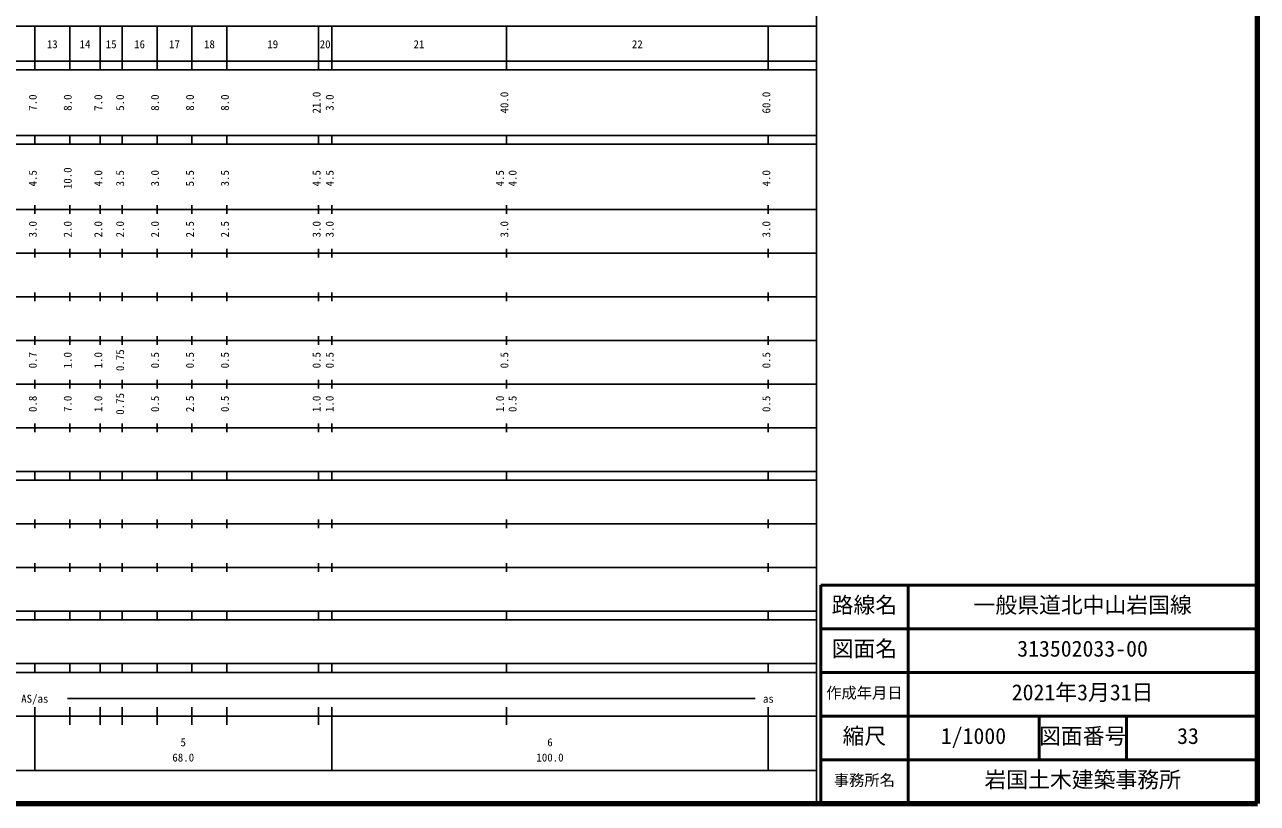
# Model space of a CAD drawing. Units: millimetres on the paper, enlarged 1000 times. Extents: x 40000 to 680000, y 20000 to 380000.
# Drawn here: x 397682 to 680000, y 20000 to 198357 of the extents above; entities that cross this region are included whole.
import ezdxf
from ezdxf.enums import TextEntityAlignment as Align

# ---------------------------------------------------------------- set-up
doc = ezdxf.new("R2010")
doc.units = ezdxf.units.MM
doc.header["$LTSCALE"] = 1000
for name, color, linetype, lineweight in [('M-TTL', 2, 'Continuous', 140), ('M-TTL-BAND', 7, 'Continuous', 25), ('M-TTL-FRAM', 2, 'Continuous', 50), ('M-TTL-LINE', 7, 'Continuous', 50), ('M-TTL-TXT', 7, 'Continuous', 13)]:
    doc.layers.add(name, color=color, linetype=linetype, lineweight=lineweight)
doc.styles.add('ＭＳ ゴシック', font='')
doc.styles.get('ＭＳ ゴシック').set_extended_font_data('MS Gothic')

msp = doc.modelspace()

# ---------------------------------------------------------------- linework, layer by layer
at = {"layer": 'M-TTL'}
for p, q in [((680000, 20000), (680000, 380000)), ((40000, 20000), (680000, 20000))]:
    msp.add_line(p, q, dxfattribs=at)
at = {"layer": 'M-TTL-BAND'}
for p, q in [((579000, 20000), (579000, 370000)), ((68000, 198000), (579000, 198000)), ((400000, 188000), (400000, 198000)), ((408000, 188000), (408000, 198000)), ((415000, 188000), (415000, 198000)), ((420000, 188000), (420000, 198000)), ((428000, 188000), (428000, 198000)), ((436000, 188000), (436000, 198000)), ((444000, 188000), (444000, 198000)), ((465000, 188000), (465000, 198000)), ((468000, 188000), (468000, 198000)), ((508000, 188000), (508000, 198000)), ((568000, 188000), (568000, 198000)), ((40000, 190000), (579000, 190000)), ((40000, 188000), (579000, 188000)), ((40000, 173000), (579000, 173000)), ((400000, 171000), (400000, 173000)), ((408000, 171000), (408000, 173000)), ((415000, 171000), (415000, 173000)), ((420000, 171000), (420000, 173000)), ((428000, 171000), (428000, 173000)), ((436000, 171000), (436000, 173000)), ((444000, 171000), (444000, 173000)), ((465000, 171000), (465000, 173000)), ((468000, 171000), (468000, 173000)), ((508000, 171000), (508000, 173000)), ((568000, 171000), (568000, 173000)), ((40000, 171000), (579000, 171000)), ((40000, 156000), (579000, 156000)), ((400000, 155000), (400000, 157000)), ((408000, 155000), (408000, 157000)), ((415000, 155000), (415000, 157000)), ((420000, 155000), (420000, 157000)), ((428000, 155000), (428000, 157000)), ((436000, 155000), (436000, 157000)), ((444000, 155000), (444000, 157000)), ((465000, 155000), (465000, 157000)), ((468000, 155000), (468000, 157000)), ((508000, 155000), (508000, 157000)), ((568000, 155000), (568000, 157000)), ((400000, 145000), (400000, 147000)), ((408000, 145000), (408000, 147000)), ((415000, 145000), (415000, 147000)), ((420000, 145000), (420000, 147000)), ((428000, 145000), (428000, 147000)), ((436000, 145000), (436000, 147000)), ((444000, 145000), (444000, 147000)), ((465000, 145000), (465000, 147000)), ((468000, 145000), (468000, 147000)), ((508000, 145000), (508000, 147000)), ((568000, 145000), (568000, 147000)), ((46000, 146000), (579000, 146000)), ((52000, 136000), (579000, 136000)), ((400000, 135000), (400000, 137000)), ((408000, 135000), (408000, 137000)), ((415000, 135000), (415000, 137000)), ((420000, 135000), (420000, 137000)), ((428000, 135000), (428000, 137000)), ((436000, 135000), (436000, 137000)), ((444000, 135000), (444000, 137000)), ((465000, 135000), (465000, 137000)), ((468000, 135000), (468000, 137000)), ((508000, 135000), (508000, 137000)), ((568000, 135000), (568000, 137000)), ((46000, 126000), (579000, 126000)), ((400000, 125000), (400000, 127000)), ((408000, 125000), (408000, 127000)), ((415000, 125000), (415000, 127000)), ((420000, 125000), (420000, 127000)), ((428000, 125000), (428000, 127000)), ((436000, 125000), (436000, 127000)), ((444000, 125000), (444000, 127000)), ((465000, 125000), (465000, 127000)), ((468000, 125000), (468000, 127000)), ((508000, 125000), (508000, 127000)), ((568000, 125000), (568000, 127000)), ((52000, 116000), (579000, 116000)), ((400000, 115000), (400000, 117000)), ((408000, 115000), (408000, 117000)), ((415000, 115000), (415000, 117000)), ((420000, 115000), (420000, 117000)), ((428000, 115000), (428000, 117000)), ((436000, 115000), (436000, 117000)), ((444000, 115000), (444000, 117000)), ((465000, 115000), (465000, 117000)), ((468000, 115000), (468000, 117000)), ((508000, 115000), (508000, 117000)), ((568000, 115000), (568000, 117000)), ((46000, 106000), (579000, 106000)), ((400000, 105000), (400000, 107000)), ((408000, 105000), (408000, 107000)), ((415000, 105000), (415000, 107000)), ((420000, 105000), (420000, 107000)), ((428000, 105000), (428000, 107000)), ((436000, 105000), (436000, 107000)), ((444000, 105000), (444000, 107000)), ((465000, 105000), (465000, 107000)), ((468000, 105000), (468000, 107000)), ((508000, 105000), (508000, 107000)), ((568000, 105000), (568000, 107000)), ((40000, 96000), (579000, 96000)), ((400000, 94000), (400000, 96000)), ((408000, 94000), (408000, 96000)), ((415000, 94000), (415000, 96000)), ((420000, 94000), (420000, 96000)), ((428000, 94000), (428000, 96000)), ((436000, 94000), (436000, 96000)), ((444000, 94000), (444000, 96000)), ((465000, 94000), (465000, 96000)), ((468000, 94000), (468000, 96000)), ((508000, 94000), (508000, 96000)), ((568000, 94000), (568000, 96000)), ((40000, 94000), (579000, 94000)), ((400000, 83000), (400000, 85000)), ((408000, 83000), (408000, 85000)), ((415000, 83000), (415000, 85000)), ((420000, 83000), (420000, 85000)), ((428000, 83000), (428000, 85000)), ((436000, 83000), (436000, 85000)), ((444000, 83000), (444000, 85000)), ((465000, 83000), (465000, 85000)), ((468000, 83000), (468000, 85000)), ((508000, 83000), (508000, 85000)), ((568000, 83000), (568000, 85000)), ((49000, 84000), (579000, 84000)), ((40000, 74000), (579000, 74000)), ((400000, 73000), (400000, 75000)), ((408000, 73000), (408000, 75000)), ((415000, 73000), (415000, 75000)), ((420000, 73000), (420000, 75000)), ((428000, 73000), (428000, 75000)), ((436000, 73000), (436000, 75000)), ((444000, 73000), (444000, 75000)), ((465000, 73000), (465000, 75000)), ((468000, 73000), (468000, 75000)), ((508000, 73000), (508000, 75000)), ((568000, 73000), (568000, 75000)), ((40000, 64000), (579000, 64000)), ((400000, 62000), (400000, 64000)), ((408000, 62000), (408000, 64000)), ((415000, 62000), (415000, 64000)), ((420000, 62000), (420000, 64000)), ((428000, 62000), (428000, 64000)), ((436000, 62000), (436000, 64000)), ((444000, 62000), (444000, 64000)), ((465000, 62000), (465000, 64000)), ((468000, 62000), (468000, 64000)), ((508000, 62000), (508000, 64000)), ((568000, 62000), (568000, 64000)), ((40000, 62000), (579000, 62000)), ((40000, 52000), (579000, 52000)), ((400000, 50000), (400000, 52000)), ((408000, 50000), (408000, 52000)), ((415000, 50000), (415000, 52000)), ((420000, 50000), (420000, 52000)), ((428000, 50000), (428000, 52000)), ((436000, 50000), (436000, 52000)), ((444000, 50000), (444000, 52000)), ((465000, 50000), (465000, 52000)), ((468000, 50000), (468000, 52000)), ((508000, 50000), (508000, 52000)), ((568000, 50000), (568000, 52000)), ((40000, 50000), (579000, 50000)), ((407500, 44000), (565000, 44000)), ((40000, 40000), (579000, 40000)), ((400000, 27500), (400000, 42000)), ((408000, 38000), (408000, 42000)), ((415000, 38000), (415000, 42000)), ((420000, 38000), (420000, 42000)), ((428000, 38000), (428000, 42000)), ((436000, 38000), (436000, 42000)), ((444000, 38000), (444000, 42000)), ((465000, 38000), (465000, 42000)), ((468000, 27500), (468000, 42000)), ((508000, 38000), (508000, 42000)), ((568000, 27500), (568000, 42000)), ((68000, 27500), (579000, 27500))]:
    msp.add_line(p, q, dxfattribs=at)
at = {"layer": 'M-TTL-FRAM'}
for p, q in [((680000, 70000), (580000, 70000)), ((580000, 70000), (580000, 20000))]:
    msp.add_line(p, q, dxfattribs=at)
at = {"layer": 'M-TTL-LINE'}
for p, q in [((600000, 70000), (600000, 20000)), ((680000, 60000), (580000, 60000)), ((680000, 50000), (580000, 50000)), ((680000, 40000), (580000, 40000)), ((630000, 40000), (630000, 30000)), ((650000, 40000), (650000, 30000)), ((680000, 30000), (580000, 30000))]:
    msp.add_line(p, q, dxfattribs=at)

# ---------------------------------------------------------------- texts
at = {"layer": 'M-TTL-BAND', "style": 'ＭＳ ゴシック'}
for s, p in [('13', (404000, 192405)), ('14', (411500, 192405)), ('15', (417500, 192405)), ('16', (424000, 192405)), ('17', (432000, 192405)), ('18', (440000, 192405)), ('19', (454500, 192405)), ('20', (466500, 192405)), ('21', (488000, 192405)), ('22', (538000, 192405)), ('AS/as', (400000, 42500)), ('as', (568000, 42500)), ('5', (434000, 32523)), ('6', (518000, 32523)), ('68.0', (434000, 29033)), ('100.0', (518000, 29033))]:
    msp.add_text(s, height=1833, dxfattribs=at).set_placement(p, align=Align.BOTTOM_CENTER)
for s, p in [('7.0', (401000, 180500)), ('8.0', (409000, 180500)), ('7.0', (416000, 180500)), ('5.0', (421000, 180500)), ('8.0', (429000, 180500)), ('8.0', (437000, 180500)), ('8.0', (445000, 180500)), ('21.0', (466000, 180500)), ('3.0', (469000, 180500)), ('40.0', (509000, 180500)), ('60.0', (569000, 180500)), ('4.5', (401000, 163174)), ('10.0', (409000, 163174)), ('4.0', (416000, 163174)), ('3.5', (421000, 163174)), ('3.0', (429000, 163174)), ('5.5', (437000, 163174)), ('3.5', (445000, 163174)), ('4.5', (466000, 163174)), ('4.5', (469000, 163174)), ('4.5', (508000, 163174)), ('4.0', (510885, 163174)), ('4.0', (569000, 163174)), ('3.0', (401000, 151500)), ('2.0', (409000, 151500)), ('2.0', (416000, 151500)), ('2.0', (421000, 151500)), ('2.0', (429000, 151500)), ('2.5', (437000, 151500)), ('2.5', (445000, 151500)), ('3.0', (466000, 151500)), ('3.0', (469000, 151500)), ('3.0', (509000, 151500)), ('3.0', (569000, 151500)), ('0.7', (401000, 121500)), ('1.0', (409000, 121500)), ('1.0', (416000, 121500)), ('0.75', (421000, 121500)), ('0.5', (429000, 121500)), ('0.5', (437000, 121500)), ('0.5', (445000, 121500)), ('0.5', (466000, 121500)), ('0.5', (469000, 121500)), ('0.5', (509000, 121500)), ('0.5', (569000, 121500)), ('0.8', (401000, 111500)), ('7.0', (409000, 111500)), ('1.0', (416000, 111500)), ('0.75', (421000, 111500)), ('0.5', (429000, 111500)), ('2.5', (437000, 111500)), ('0.5', (445000, 111500)), ('1.0', (466000, 111500)), ('1.0', (469000, 111500)), ('1.0', (508000, 111500)), ('0.5', (510885, 111500)), ('0.5', (569000, 111500))]:
    msp.add_text(s, height=1833, rotation=90, dxfattribs=at).set_placement(p, align=Align.BOTTOM_CENTER)
at = {"layer": 'M-TTL-TXT', "style": 'ＭＳ ゴシック'}
for s, height, p in [('路線名', 3666, (582500, 62500)), ('路線名', 3666, (582500, 62500)), ('一般県道北中山岩国線', 3666, (615000, 62500)), ('図面名', 3666, (582500, 52500)), ('図面名', 3666, (582500, 52500)), ('313502033-00', 3666, (625000, 52500)), ('作成年月日', 2566, (581250, 43250)), ('作成年月日', 2566, (581250, 43250)), ('2021年3月31日', 3666, (623750, 42500)), ('縮尺', 3666, (585000, 32500)), ('縮尺', 3666, (585000, 32500)), ('1/1000', 3666, (607500, 32500)), ('図面番号', 3666, (630000, 32500)), ('図面番号', 3666, (630000, 32500)), ('33', 3666, (661625, 32500)), ('事務所名', 2566, (583000, 23250)), ('事務所名', 2566, (583000, 23250)), ('岩国土木建築事務所', 3666, (617500, 22500))]:
    msp.add_text(s, height=height, dxfattribs=at).set_placement(p, align=Align.BOTTOM_LEFT)

doc.saveas('drawing.dxf')
